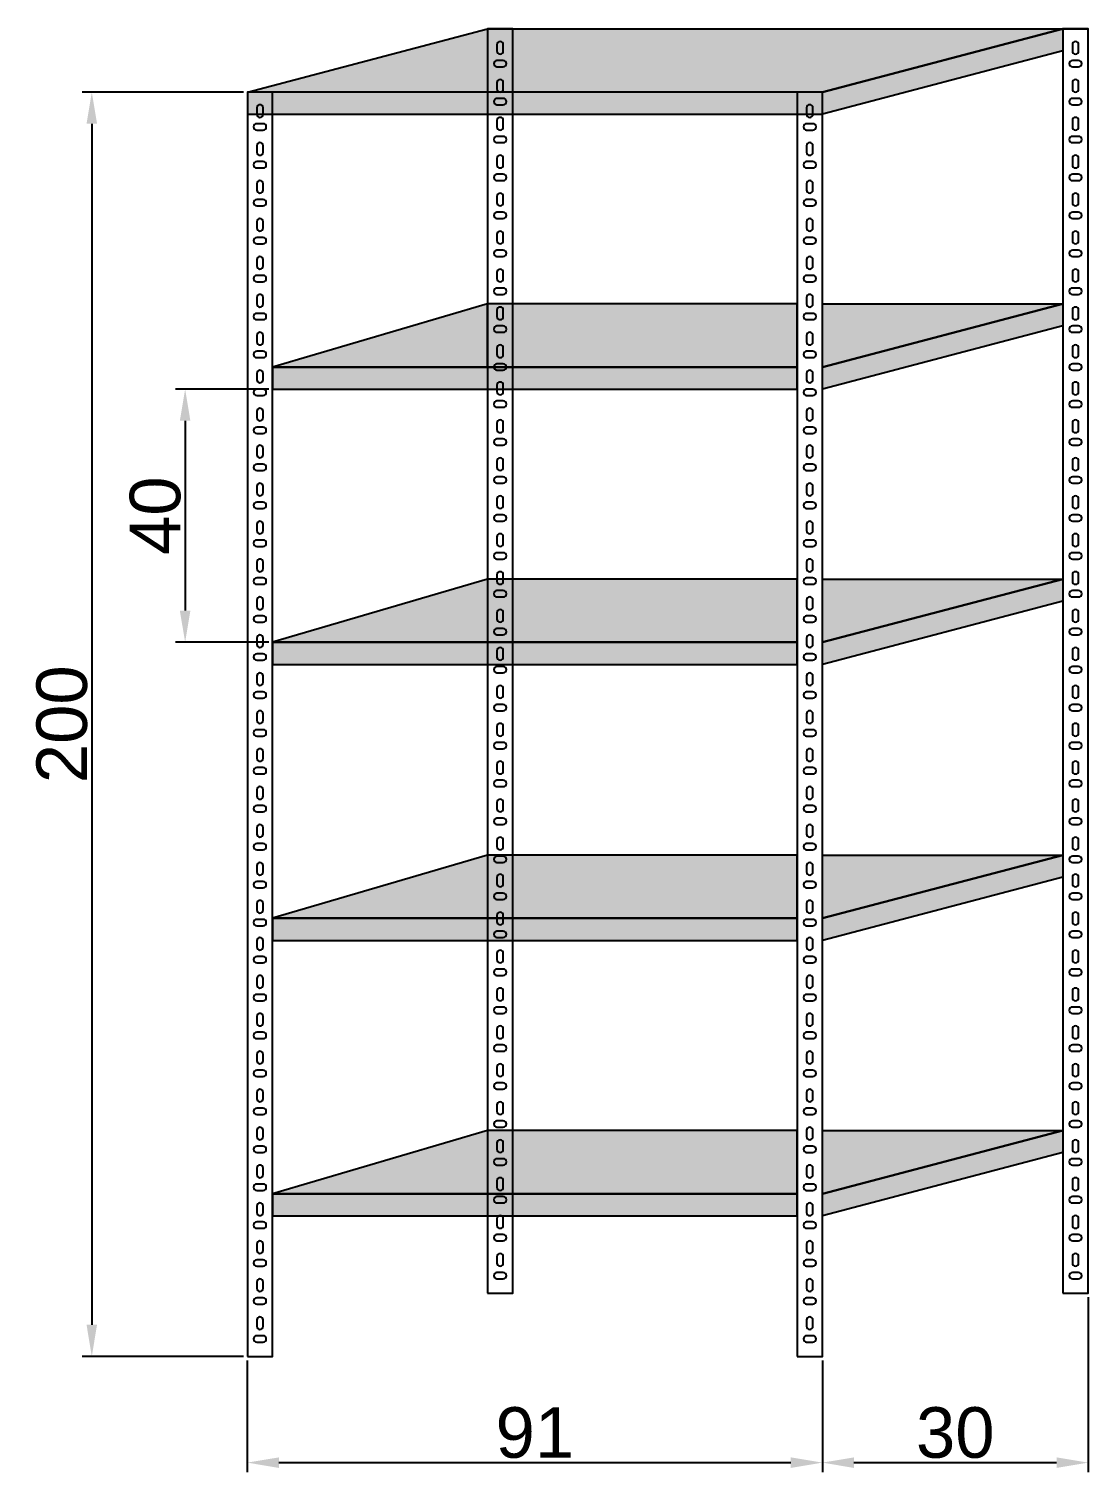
# Model space of a CAD drawing. Header units: millimetres. Extents: x 6614975 to 6624097, y 8742145 to 8746891.
# Drawn here: x 6615247.4 to 6615415.1, y 8745272.8 to 8745501.1 of the extents above; entities that cross this region are included whole.
import ezdxf

# ---------------------------------------------------------------- set-up
doc = ezdxf.new("R2010")
doc.units = ezdxf.units.MM
doc.styles.get("Standard").update_dxf_attribs({"font": 'arial.ttf'})
doc.dimstyles.new('ISO-25', dxfattribs={"dimtxt": 8, "dimasz": 5, "dimexe": 1.5, "dimexo": 0.625, "dimtad": 1, "dimtxsty": 'Standard', "dimcen": 2.5, "dimclrd": 1, "dimclre": 1, "dimclrt": 143, "dimadec": 0, "dimazin": 0, "dimtfac": 1, "dimtmove": 0, "dimatfit": 3, "dimfxl": 1, "dimarcsym": 0})

# ---------------------------------------------------------------- blocks, each defined once
blk = doc.blocks.new('*D94')
at = {"color": 1, "lineweight": -2, "transparency": 16777216}
for p, q in [((6615281.38, 8745491.13), (6615255.89, 8745491.13)), ((6615281.38, 8745291.13), (6615255.89, 8745291.13))]:
    blk.add_line(p, q, dxfattribs=at)
at = {"color": 1, "linetype": 'Continuous', "lineweight": -2, "transparency": 16777216}
blk.add_line((6615257.39, 8745486.13), (6615257.39, 8745296.13), dxfattribs=at)
at = {"color": 1, "transparency": 16777216}
for points in [[(6615256.56, 8745486.13), (6615258.22, 8745486.13), (6615257.39, 8745491.13)], [(6615256.56, 8745296.13), (6615258.22, 8745296.13), (6615257.39, 8745291.13)]]:
    blk.add_solid(points, dxfattribs=at)
at = {"layer": 'Defpoints', "color": 0, "transparency": 16777216}
for p in [(6615282, 8745491.13), (6615257.39, 8745291.13), (6615282, 8745291.13)]:
    blk.add_point(p, dxfattribs=at)
at = {"color": 143, "transparency": 16777216, "insert": (6615252.68, 8745391.13), "char_height": 8, "attachment_point": 5, "rotation": 90}
blk.add_mtext('200', dxfattribs=at)
blk = doc.blocks.new('*D95')
at = {"color": 1, "lineweight": -2, "transparency": 16777216}
for p, q in [((6615285.38, 8745444.13), (6615270.66, 8745444.13)), ((6615285.38, 8745404.11), (6615270.66, 8745404.11))]:
    blk.add_line(p, q, dxfattribs=at)
at = {"color": 1, "linetype": 'Continuous', "lineweight": -2, "transparency": 16777216}
blk.add_line((6615272.16, 8745439.13), (6615272.16, 8745409.11), dxfattribs=at)
at = {"color": 1, "transparency": 16777216}
for points in [[(6615271.32, 8745439.13), (6615272.99, 8745439.13), (6615272.16, 8745444.13)], [(6615271.32, 8745409.11), (6615272.99, 8745409.11), (6615272.16, 8745404.11)]]:
    blk.add_solid(points, dxfattribs=at)
at = {"layer": 'Defpoints', "color": 0, "transparency": 16777216}
for p in [(6615286, 8745444.13), (6615272.16, 8745404.11), (6615286, 8745404.11)]:
    blk.add_point(p, dxfattribs=at)
at = {"color": 143, "transparency": 16777216, "insert": (6615267.45, 8745424.12), "char_height": 8, "attachment_point": 5, "rotation": 90}
blk.add_mtext('40', dxfattribs=at)
blk = doc.blocks.new('*D96')
at = {"color": 1, "lineweight": -2, "transparency": 16777216}
for p, q in [((6615282, 8745290.51), (6615282, 8745272.83)), ((6615373, 8745290.51), (6615373, 8745272.83))]:
    blk.add_line(p, q, dxfattribs=at)
at = {"color": 1, "linetype": 'Continuous', "lineweight": -2, "transparency": 16777216}
blk.add_line((6615287, 8745274.33), (6615368, 8745274.33), dxfattribs=at)
at = {"color": 1, "transparency": 16777216}
for points in [[(6615287, 8745275.16), (6615287, 8745273.49), (6615282, 8745274.33)], [(6615368, 8745275.16), (6615368, 8745273.49), (6615373, 8745274.33)]]:
    blk.add_solid(points, dxfattribs=at)
at = {"layer": 'Defpoints', "color": 0, "transparency": 16777216}
for p in [(6615282, 8745291.13), (6615373, 8745291.13), (6615373, 8745274.33)]:
    blk.add_point(p, dxfattribs=at)
at = {"color": 143, "transparency": 16777216, "insert": (6615327.5, 8745279.04), "char_height": 8, "attachment_point": 5}
blk.add_mtext('91', dxfattribs=at)
blk = doc.blocks.new('*D97')
at = {"color": 1, "lineweight": -2, "transparency": 16777216}
for p, q in [((6615415.05, 8745300.51), (6615415.05, 8745272.83)), ((6615373, 8745290.51), (6615373, 8745272.83))]:
    blk.add_line(p, q, dxfattribs=at)
at = {"color": 1, "linetype": 'Continuous', "lineweight": -2, "transparency": 16777216}
blk.add_line((6615378, 8745274.33), (6615410.05, 8745274.33), dxfattribs=at)
at = {"color": 1, "transparency": 16777216}
for points in [[(6615378, 8745275.16), (6615378, 8745273.49), (6615373, 8745274.33)], [(6615410.05, 8745275.16), (6615410.05, 8745273.49), (6615415.05, 8745274.33)]]:
    blk.add_solid(points, dxfattribs=at)
at = {"layer": 'Defpoints', "color": 0, "transparency": 16777216}
for p in [(6615415.05, 8745301.13), (6615373, 8745291.13), (6615415.05, 8745274.33)]:
    blk.add_point(p, dxfattribs=at)
at = {"color": 143, "transparency": 16777216, "insert": (6615394.03, 8745279.04), "char_height": 8, "attachment_point": 5}
blk.add_mtext('30', dxfattribs=at)

msp = doc.modelspace()

# ---------------------------------------------------------------- hatches: boundary and pattern name
h = msp.add_hatch(color=8)
h.dxf.hatch_style = 1
h.paths.add_polyline_path([(6615373.002, 8745491.132), (6615411.054, 8745501.132), (6615324.002, 8745501.132), (6615320.002, 8745501.132), (6615282.002, 8745491.132)])
h = msp.add_hatch(color=8)
h.dxf.hatch_style = 1
h.paths.add_polyline_path([(6615411.054, 8745497.632), (6615411.054, 8745501.132), (6615373.002, 8745491.132), (6615373.002, 8745487.632)])
h = msp.add_hatch(color=8)
h.dxf.hatch_style = 1
h.paths.add_polyline_path([(6615282.002, 8745491.132), (6615282.002, 8745487.632), (6615373.002, 8745487.632), (6615373.002, 8745491.132)])
h = msp.add_hatch(color=8)
h.dxf.hatch_style = 1
h.paths.add_polyline_path([(6615320.002, 8745457.632), (6615286.002, 8745447.632), (6615369.002, 8745447.632), (6615369.002, 8745457.632)])
h = msp.add_hatch(color=8)
h.dxf.hatch_style = 1
h.paths.add_polyline_path([(6615411.054, 8745454.132), (6615411.054, 8745457.632), (6615373.002, 8745447.632), (6615373.002, 8745444.132)])
h = msp.add_hatch(color=8)
h.dxf.hatch_style = 1
h.paths.add_polyline_path([(6615411.054, 8745457.632), (6615373.002, 8745457.632), (6615373.002, 8745447.632)])
h = msp.add_hatch(color=8)
h.dxf.hatch_style = 1
h.paths.add_polyline_path([(6615369.002, 8745444.132), (6615369.002, 8745447.632), (6615286.002, 8745447.632), (6615286.002, 8745444.132)])
h = msp.add_hatch(color=8)
h.dxf.hatch_style = 1
h.paths.add_polyline_path([(6615320.002, 8745414.105), (6615286.002, 8745404.105), (6615369.002, 8745404.105), (6615369.002, 8745414.105)])
h = msp.add_hatch(color=8)
h.dxf.hatch_style = 1
h.paths.add_polyline_path([(6615411.054, 8745410.605), (6615411.054, 8745414.105), (6615373.002, 8745404.105), (6615373.002, 8745400.605)])
h = msp.add_hatch(color=8)
h.dxf.hatch_style = 1
h.paths.add_polyline_path([(6615411.054, 8745414.105), (6615373.002, 8745414.105), (6615373.002, 8745404.105)])
h = msp.add_hatch(color=8)
h.dxf.hatch_style = 1
h.paths.add_polyline_path([(6615369.002, 8745400.605), (6615369.002, 8745404.105), (6615286.002, 8745404.105), (6615286.002, 8745400.605)])
h = msp.add_hatch(color=8)
h.dxf.hatch_style = 1
h.paths.add_polyline_path([(6615320.002, 8745370.434), (6615286.002, 8745360.434), (6615369.002, 8745360.434), (6615369.002, 8745370.434)])
h = msp.add_hatch(color=8)
h.dxf.hatch_style = 1
h.paths.add_polyline_path([(6615411.054, 8745366.934), (6615411.054, 8745370.434), (6615373.002, 8745360.434), (6615373.002, 8745356.934)])
h = msp.add_hatch(color=8)
h.dxf.hatch_style = 1
h.paths.add_polyline_path([(6615411.054, 8745370.434), (6615373.002, 8745370.434), (6615373.002, 8745360.434)])
h = msp.add_hatch(color=8)
h.dxf.hatch_style = 1
h.paths.add_polyline_path([(6615369.002, 8745356.934), (6615369.002, 8745360.434), (6615286.002, 8745360.434), (6615286.002, 8745356.934)])
h = msp.add_hatch(color=8)
h.dxf.hatch_style = 1
h.paths.add_polyline_path([(6615320.002, 8745326.873), (6615286.002, 8745316.873), (6615369.002, 8745316.873), (6615369.002, 8745326.873)])
h = msp.add_hatch(color=8)
h.dxf.hatch_style = 1
h.paths.add_polyline_path([(6615411.054, 8745323.373), (6615411.054, 8745326.873), (6615373.002, 8745316.873), (6615373.002, 8745313.373)])
h = msp.add_hatch(color=8)
h.dxf.hatch_style = 1
h.paths.add_polyline_path([(6615411.054, 8745326.873), (6615373.002, 8745326.873), (6615373.002, 8745316.873)])
h = msp.add_hatch(color=8)
h.dxf.hatch_style = 1
h.paths.add_polyline_path([(6615369.002, 8745313.373), (6615369.002, 8745316.873), (6615286.002, 8745316.873), (6615286.002, 8745313.373)])

# ---------------------------------------------------------------- linework, layer by layer
for p, q in [((6615320.002, 8745501.132), (6615324.002, 8745501.132)), ((6615320.002, 8745447.632), (6615320.002, 8745457.632))]:
    msp.add_line(p, q)
for points in [[(6615411.054, 8745501.132), (6615373.002, 8745491.132), (6615282.002, 8745491.132), (6615320.002, 8745501.132), (6615324.002, 8745501.132), (6615415.054, 8745501.132)], [(6615320.002, 8745457.632), (6615286.002, 8745447.632), (6615369.002, 8745447.632), (6615369.002, 8745457.632), (6615320.002, 8745457.632)], [(6615320.002, 8745414.105), (6615286.002, 8745404.105), (6615369.002, 8745404.105), (6615369.002, 8745414.105), (6615320.002, 8745414.105)], [(6615320.002, 8745370.434), (6615286.002, 8745360.434), (6615369.002, 8745360.434), (6615369.002, 8745370.434), (6615320.002, 8745370.434)], [(6615320.002, 8745326.873), (6615286.002, 8745316.873), (6615369.002, 8745316.873), (6615369.002, 8745326.873), (6615320.002, 8745326.873)]]:
    msp.add_lwpolyline(points)
for points in [[(6615320.002, 8745301.132), (6615324.002, 8745301.132), (6615324.002, 8745501.132), (6615320.002, 8745501.132)], [(6615373.002, 8745491.132), (6615411.054, 8745501.132), (6615411.054, 8745497.632), (6615373.002, 8745487.632)], [(6615411.054, 8745301.132), (6615415.054, 8745301.132), (6615415.054, 8745501.132), (6615411.054, 8745501.132)], [(6615282.002, 8745291.132), (6615286.002, 8745291.132), (6615286.002, 8745491.132), (6615282.002, 8745491.132)], [(6615282.002, 8745487.632), (6615373.002, 8745487.632), (6615373.002, 8745491.132), (6615282.002, 8745491.132)], [(6615369.002, 8745291.132), (6615373.002, 8745291.132), (6615373.002, 8745491.132), (6615369.002, 8745491.132)], [(6615373.002, 8745447.632), (6615411.054, 8745457.632), (6615411.054, 8745454.132), (6615373.002, 8745444.132)], [(6615373.002, 8745457.632), (6615411.054, 8745457.632), (6615373.002, 8745447.632)], [(6615286.002, 8745444.132), (6615369.002, 8745444.132), (6615369.002, 8745447.632), (6615286.002, 8745447.632)], [(6615373.002, 8745404.105), (6615411.054, 8745414.105), (6615411.054, 8745410.605), (6615373.002, 8745400.605)], [(6615373.002, 8745414.105), (6615411.054, 8745414.105), (6615373.002, 8745404.105)], [(6615286.002, 8745400.605), (6615369.002, 8745400.605), (6615369.002, 8745404.105), (6615286.002, 8745404.105)], [(6615373.002, 8745360.434), (6615411.054, 8745370.434), (6615411.054, 8745366.934), (6615373.002, 8745356.934)], [(6615373.002, 8745370.434), (6615411.054, 8745370.434), (6615373.002, 8745360.434)], [(6615286.002, 8745356.934), (6615369.002, 8745356.934), (6615369.002, 8745360.434), (6615286.002, 8745360.434)], [(6615373.002, 8745316.873), (6615411.054, 8745326.873), (6615411.054, 8745323.373), (6615373.002, 8745313.373)], [(6615373.002, 8745326.873), (6615411.054, 8745326.873), (6615373.002, 8745316.873)], [(6615286.002, 8745313.373), (6615369.002, 8745313.373), (6615369.002, 8745316.873), (6615286.002, 8745316.873)]]:
    msp.add_lwpolyline(points, close=True)
for points in [[(6615321.502, 8745497.632, 1), (6615322.502, 8745497.632), (6615322.502, 8745498.632, 1), (6615321.502, 8745498.632)], [(6615412.554, 8745497.632, 1), (6615413.554, 8745497.632), (6615413.554, 8745498.632, 1), (6615412.554, 8745498.632)], [(6615321.502, 8745496.132, 1), (6615321.502, 8745495.132), (6615322.502, 8745495.132, 1), (6615322.502, 8745496.132)], [(6615412.554, 8745496.132, 1), (6615412.554, 8745495.132), (6615413.554, 8745495.132, 1), (6615413.554, 8745496.132)], [(6615321.502, 8745491.632, 1), (6615322.502, 8745491.632), (6615322.502, 8745492.632, 1), (6615321.502, 8745492.632)], [(6615412.554, 8745491.632, 1), (6615413.554, 8745491.632), (6615413.554, 8745492.632, 1), (6615412.554, 8745492.632)], [(6615321.502, 8745490.132, 1), (6615321.502, 8745489.132), (6615322.502, 8745489.132, 1), (6615322.502, 8745490.132)], [(6615412.554, 8745490.132, 1), (6615412.554, 8745489.132), (6615413.554, 8745489.132, 1), (6615413.554, 8745490.132)], [(6615283.502, 8745487.632, 1), (6615284.502, 8745487.632), (6615284.502, 8745488.632, 1), (6615283.502, 8745488.632)], [(6615370.502, 8745487.632, 1), (6615371.502, 8745487.632), (6615371.502, 8745488.632, 1), (6615370.502, 8745488.632)], [(6615283.502, 8745486.132, 1), (6615283.502, 8745485.132), (6615284.502, 8745485.132, 1), (6615284.502, 8745486.132)], [(6615321.502, 8745485.632, 1), (6615322.502, 8745485.632), (6615322.502, 8745486.632, 1), (6615321.502, 8745486.632)], [(6615370.502, 8745486.132, 1), (6615370.502, 8745485.132), (6615371.502, 8745485.132, 1), (6615371.502, 8745486.132)], [(6615412.554, 8745485.632, 1), (6615413.554, 8745485.632), (6615413.554, 8745486.632, 1), (6615412.554, 8745486.632)], [(6615283.502, 8745481.632, 1), (6615284.502, 8745481.632), (6615284.502, 8745482.632, 1), (6615283.502, 8745482.632)], [(6615321.502, 8745484.132, 1), (6615321.502, 8745483.132), (6615322.502, 8745483.132, 1), (6615322.502, 8745484.132)], [(6615370.502, 8745481.632, 1), (6615371.502, 8745481.632), (6615371.502, 8745482.632, 1), (6615370.502, 8745482.632)], [(6615412.554, 8745484.132, 1), (6615412.554, 8745483.132), (6615413.554, 8745483.132, 1), (6615413.554, 8745484.132)], [(6615321.502, 8745479.632, 1), (6615322.502, 8745479.632), (6615322.502, 8745480.632, 1), (6615321.502, 8745480.632)], [(6615412.554, 8745479.632, 1), (6615413.554, 8745479.632), (6615413.554, 8745480.632, 1), (6615412.554, 8745480.632)], [(6615283.502, 8745480.132, 1), (6615283.502, 8745479.132), (6615284.502, 8745479.132, 1), (6615284.502, 8745480.132)], [(6615370.502, 8745480.132, 1), (6615370.502, 8745479.132), (6615371.502, 8745479.132, 1), (6615371.502, 8745480.132)], [(6615283.502, 8745475.632, 1), (6615284.502, 8745475.632), (6615284.502, 8745476.632, 1), (6615283.502, 8745476.632)], [(6615321.502, 8745478.132, 1), (6615321.502, 8745477.132), (6615322.502, 8745477.132, 1), (6615322.502, 8745478.132)], [(6615370.502, 8745475.632, 1), (6615371.502, 8745475.632), (6615371.502, 8745476.632, 1), (6615370.502, 8745476.632)], [(6615412.554, 8745478.132, 1), (6615412.554, 8745477.132), (6615413.554, 8745477.132, 1), (6615413.554, 8745478.132)], [(6615283.502, 8745474.132, 1), (6615283.502, 8745473.132), (6615284.502, 8745473.132, 1), (6615284.502, 8745474.132)], [(6615321.502, 8745473.632, 1), (6615322.502, 8745473.632), (6615322.502, 8745474.632, 1), (6615321.502, 8745474.632)], [(6615370.502, 8745474.132, 1), (6615370.502, 8745473.132), (6615371.502, 8745473.132, 1), (6615371.502, 8745474.132)], [(6615412.554, 8745473.632, 1), (6615413.554, 8745473.632), (6615413.554, 8745474.632, 1), (6615412.554, 8745474.632)], [(6615321.502, 8745472.132, 1), (6615321.502, 8745471.132), (6615322.502, 8745471.132, 1), (6615322.502, 8745472.132)], [(6615412.554, 8745472.132, 1), (6615412.554, 8745471.132), (6615413.554, 8745471.132, 1), (6615413.554, 8745472.132)], [(6615283.502, 8745469.632, 1), (6615284.502, 8745469.632), (6615284.502, 8745470.632, 1), (6615283.502, 8745470.632)], [(6615370.502, 8745469.632, 1), (6615371.502, 8745469.632), (6615371.502, 8745470.632, 1), (6615370.502, 8745470.632)], [(6615283.502, 8745468.132, 1), (6615283.502, 8745467.132), (6615284.502, 8745467.132, 1), (6615284.502, 8745468.132)], [(6615321.502, 8745467.632, 1), (6615322.502, 8745467.632), (6615322.502, 8745468.632, 1), (6615321.502, 8745468.632)], [(6615370.502, 8745468.132, 1), (6615370.502, 8745467.132), (6615371.502, 8745467.132, 1), (6615371.502, 8745468.132)], [(6615412.554, 8745467.632, 1), (6615413.554, 8745467.632), (6615413.554, 8745468.632, 1), (6615412.554, 8745468.632)], [(6615283.502, 8745463.632, 1), (6615284.502, 8745463.632), (6615284.502, 8745464.632, 1), (6615283.502, 8745464.632)], [(6615321.502, 8745466.132, 1), (6615321.502, 8745465.132), (6615322.502, 8745465.132, 1), (6615322.502, 8745466.132)], [(6615370.502, 8745463.632, 1), (6615371.502, 8745463.632), (6615371.502, 8745464.632, 1), (6615370.502, 8745464.632)], [(6615412.554, 8745466.132, 1), (6615412.554, 8745465.132), (6615413.554, 8745465.132, 1), (6615413.554, 8745466.132)], [(6615321.502, 8745461.632, 1), (6615322.502, 8745461.632), (6615322.502, 8745462.632, 1), (6615321.502, 8745462.632)], [(6615412.554, 8745461.632, 1), (6615413.554, 8745461.632), (6615413.554, 8745462.632, 1), (6615412.554, 8745462.632)], [(6615283.502, 8745462.132, 1), (6615283.502, 8745461.132), (6615284.502, 8745461.132, 1), (6615284.502, 8745462.132)], [(6615370.502, 8745462.132, 1), (6615370.502, 8745461.132), (6615371.502, 8745461.132, 1), (6615371.502, 8745462.132)], [(6615283.502, 8745457.632, 1), (6615284.502, 8745457.632), (6615284.502, 8745458.632, 1), (6615283.502, 8745458.632)], [(6615321.502, 8745460.132, 1), (6615321.502, 8745459.132), (6615322.502, 8745459.132, 1), (6615322.502, 8745460.132)], [(6615370.502, 8745457.632, 1), (6615371.502, 8745457.632), (6615371.502, 8745458.632, 1), (6615370.502, 8745458.632)], [(6615412.554, 8745460.132, 1), (6615412.554, 8745459.132), (6615413.554, 8745459.132, 1), (6615413.554, 8745460.132)], [(6615283.502, 8745456.132, 1), (6615283.502, 8745455.132), (6615284.502, 8745455.132, 1), (6615284.502, 8745456.132)], [(6615321.502, 8745455.632, 1), (6615322.502, 8745455.632), (6615322.502, 8745456.632, 1), (6615321.502, 8745456.632)], [(6615370.502, 8745456.132, 1), (6615370.502, 8745455.132), (6615371.502, 8745455.132, 1), (6615371.502, 8745456.132)], [(6615412.554, 8745455.632, 1), (6615413.554, 8745455.632), (6615413.554, 8745456.632, 1), (6615412.554, 8745456.632)], [(6615321.502, 8745454.132, 1), (6615321.502, 8745453.132), (6615322.502, 8745453.132, 1), (6615322.502, 8745454.132)], [(6615412.554, 8745454.132, 1), (6615412.554, 8745453.132), (6615413.554, 8745453.132, 1), (6615413.554, 8745454.132)], [(6615283.502, 8745451.632, 1), (6615284.502, 8745451.632), (6615284.502, 8745452.632, 1), (6615283.502, 8745452.632)], [(6615321.502, 8745449.632, 1), (6615322.502, 8745449.632), (6615322.502, 8745450.632, 1), (6615321.502, 8745450.632)], [(6615370.502, 8745451.632, 1), (6615371.502, 8745451.632), (6615371.502, 8745452.632, 1), (6615370.502, 8745452.632)], [(6615412.554, 8745449.632, 1), (6615413.554, 8745449.632), (6615413.554, 8745450.632, 1), (6615412.554, 8745450.632)], [(6615283.502, 8745450.132, 1), (6615283.502, 8745449.132), (6615284.502, 8745449.132, 1), (6615284.502, 8745450.132)], [(6615370.502, 8745450.132, 1), (6615370.502, 8745449.132), (6615371.502, 8745449.132, 1), (6615371.502, 8745450.132)], [(6615283.502, 8745445.632, 1), (6615284.502, 8745445.632), (6615284.502, 8745446.632, 1), (6615283.502, 8745446.632)], [(6615321.502, 8745448.132, 1), (6615321.502, 8745447.132), (6615322.502, 8745447.132, 1), (6615322.502, 8745448.132)], [(6615370.502, 8745445.632, 1), (6615371.502, 8745445.632), (6615371.502, 8745446.632, 1), (6615370.502, 8745446.632)], [(6615412.554, 8745448.132, 1), (6615412.554, 8745447.132), (6615413.554, 8745447.132, 1), (6615413.554, 8745448.132)], [(6615321.502, 8745443.767, 1), (6615322.502, 8745443.767), (6615322.502, 8745444.767, 1), (6615321.502, 8745444.767)], [(6615412.554, 8745443.767, 1), (6615413.554, 8745443.767), (6615413.554, 8745444.767, 1), (6615412.554, 8745444.767)], [(6615283.502, 8745444.132, 1), (6615283.502, 8745443.132), (6615284.502, 8745443.132, 1), (6615284.502, 8745444.132)], [(6615321.502, 8745442.267, 1), (6615321.502, 8745441.267), (6615322.502, 8745441.267, 1), (6615322.502, 8745442.267)], [(6615370.502, 8745444.132, 1), (6615370.502, 8745443.132), (6615371.502, 8745443.132, 1), (6615371.502, 8745444.132)], [(6615412.554, 8745442.267, 1), (6615412.554, 8745441.267), (6615413.554, 8745441.267, 1), (6615413.554, 8745442.267)], [(6615283.502, 8745439.632, 1), (6615284.502, 8745439.632), (6615284.502, 8745440.632, 1), (6615283.502, 8745440.632)], [(6615370.502, 8745439.632, 1), (6615371.502, 8745439.632), (6615371.502, 8745440.632, 1), (6615370.502, 8745440.632)], [(6615283.502, 8745438.132, 1), (6615283.502, 8745437.132), (6615284.502, 8745437.132, 1), (6615284.502, 8745438.132)], [(6615321.502, 8745437.767, 1), (6615322.502, 8745437.767), (6615322.502, 8745438.767, 1), (6615321.502, 8745438.767)], [(6615370.502, 8745438.132, 1), (6615370.502, 8745437.132), (6615371.502, 8745437.132, 1), (6615371.502, 8745438.132)], [(6615412.554, 8745437.767, 1), (6615413.554, 8745437.767), (6615413.554, 8745438.767, 1), (6615412.554, 8745438.767)], [(6615283.502, 8745433.767, 1), (6615284.502, 8745433.767), (6615284.502, 8745434.767, 1), (6615283.502, 8745434.767)], [(6615321.502, 8745436.267, 1), (6615321.502, 8745435.267), (6615322.502, 8745435.267, 1), (6615322.502, 8745436.267)], [(6615370.502, 8745433.767, 1), (6615371.502, 8745433.767), (6615371.502, 8745434.767, 1), (6615370.502, 8745434.767)], [(6615412.554, 8745436.267, 1), (6615412.554, 8745435.267), (6615413.554, 8745435.267, 1), (6615413.554, 8745436.267)], [(6615321.502, 8745431.767, 1), (6615322.502, 8745431.767), (6615322.502, 8745432.767, 1), (6615321.502, 8745432.767)], [(6615412.554, 8745431.767, 1), (6615413.554, 8745431.767), (6615413.554, 8745432.767, 1), (6615412.554, 8745432.767)], [(6615283.502, 8745432.267, 1), (6615283.502, 8745431.267), (6615284.502, 8745431.267, 1), (6615284.502, 8745432.267)], [(6615370.502, 8745432.267, 1), (6615370.502, 8745431.267), (6615371.502, 8745431.267, 1), (6615371.502, 8745432.267)], [(6615283.502, 8745427.767, 1), (6615284.502, 8745427.767), (6615284.502, 8745428.767, 1), (6615283.502, 8745428.767)], [(6615321.502, 8745430.267, 1), (6615321.502, 8745429.267), (6615322.502, 8745429.267, 1), (6615322.502, 8745430.267)], [(6615370.502, 8745427.767, 1), (6615371.502, 8745427.767), (6615371.502, 8745428.767, 1), (6615370.502, 8745428.767)], [(6615412.554, 8745430.267, 1), (6615412.554, 8745429.267), (6615413.554, 8745429.267, 1), (6615413.554, 8745430.267)], [(6615283.502, 8745426.267, 1), (6615283.502, 8745425.267), (6615284.502, 8745425.267, 1), (6615284.502, 8745426.267)], [(6615321.502, 8745425.767, 1), (6615322.502, 8745425.767), (6615322.502, 8745426.767, 1), (6615321.502, 8745426.767)], [(6615370.502, 8745426.267, 1), (6615370.502, 8745425.267), (6615371.502, 8745425.267, 1), (6615371.502, 8745426.267)], [(6615412.554, 8745425.767, 1), (6615413.554, 8745425.767), (6615413.554, 8745426.767, 1), (6615412.554, 8745426.767)], [(6615321.502, 8745424.267, 1), (6615321.502, 8745423.267), (6615322.502, 8745423.267, 1), (6615322.502, 8745424.267)], [(6615412.554, 8745424.267, 1), (6615412.554, 8745423.267), (6615413.554, 8745423.267, 1), (6615413.554, 8745424.267)], [(6615283.502, 8745421.767, 1), (6615284.502, 8745421.767), (6615284.502, 8745422.767, 1), (6615283.502, 8745422.767)], [(6615370.502, 8745421.767, 1), (6615371.502, 8745421.767), (6615371.502, 8745422.767, 1), (6615370.502, 8745422.767)], [(6615283.502, 8745420.267, 1), (6615283.502, 8745419.267), (6615284.502, 8745419.267, 1), (6615284.502, 8745420.267)], [(6615321.502, 8745419.767, 1), (6615322.502, 8745419.767), (6615322.502, 8745420.767, 1), (6615321.502, 8745420.767)], [(6615370.502, 8745420.267, 1), (6615370.502, 8745419.267), (6615371.502, 8745419.267, 1), (6615371.502, 8745420.267)], [(6615412.554, 8745419.767, 1), (6615413.554, 8745419.767), (6615413.554, 8745420.767, 1), (6615412.554, 8745420.767)], [(6615283.502, 8745415.767, 1), (6615284.502, 8745415.767), (6615284.502, 8745416.767, 1), (6615283.502, 8745416.767)], [(6615321.502, 8745418.267, 1), (6615321.502, 8745417.267), (6615322.502, 8745417.267, 1), (6615322.502, 8745418.267)], [(6615370.502, 8745415.767, 1), (6615371.502, 8745415.767), (6615371.502, 8745416.767, 1), (6615370.502, 8745416.767)], [(6615412.554, 8745418.267, 1), (6615412.554, 8745417.267), (6615413.554, 8745417.267, 1), (6615413.554, 8745418.267)], [(6615321.502, 8745413.767, 1), (6615322.502, 8745413.767), (6615322.502, 8745414.767, 1), (6615321.502, 8745414.767)], [(6615412.554, 8745413.767, 1), (6615413.554, 8745413.767), (6615413.554, 8745414.767, 1), (6615412.554, 8745414.767)], [(6615283.502, 8745414.267, 1), (6615283.502, 8745413.267), (6615284.502, 8745413.267, 1), (6615284.502, 8745414.267)], [(6615370.502, 8745414.267, 1), (6615370.502, 8745413.267), (6615371.502, 8745413.267, 1), (6615371.502, 8745414.267)], [(6615283.502, 8745409.767, 1), (6615284.502, 8745409.767), (6615284.502, 8745410.767, 1), (6615283.502, 8745410.767)], [(6615321.502, 8745412.267, 1), (6615321.502, 8745411.267), (6615322.502, 8745411.267, 1), (6615322.502, 8745412.267)], [(6615370.502, 8745409.767, 1), (6615371.502, 8745409.767), (6615371.502, 8745410.767, 1), (6615370.502, 8745410.767)], [(6615412.554, 8745412.267, 1), (6615412.554, 8745411.267), (6615413.554, 8745411.267, 1), (6615413.554, 8745412.267)], [(6615283.502, 8745408.267, 1), (6615283.502, 8745407.267), (6615284.502, 8745407.267, 1), (6615284.502, 8745408.267)], [(6615321.502, 8745407.767, 1), (6615322.502, 8745407.767), (6615322.502, 8745408.767, 1), (6615321.502, 8745408.767)], [(6615370.502, 8745408.267, 1), (6615370.502, 8745407.267), (6615371.502, 8745407.267, 1), (6615371.502, 8745408.267)], [(6615412.554, 8745407.767, 1), (6615413.554, 8745407.767), (6615413.554, 8745408.767, 1), (6615412.554, 8745408.767)], [(6615321.502, 8745406.267, 1), (6615321.502, 8745405.267), (6615322.502, 8745405.267, 1), (6615322.502, 8745406.267)], [(6615412.554, 8745406.267, 1), (6615412.554, 8745405.267), (6615413.554, 8745405.267, 1), (6615413.554, 8745406.267)], [(6615283.502, 8745403.767, 1), (6615284.502, 8745403.767), (6615284.502, 8745404.767, 1), (6615283.502, 8745404.767)], [(6615321.502, 8745401.767, 1), (6615322.502, 8745401.767), (6615322.502, 8745402.767, 1), (6615321.502, 8745402.767)], [(6615370.502, 8745403.767, 1), (6615371.502, 8745403.767), (6615371.502, 8745404.767, 1), (6615370.502, 8745404.767)], [(6615412.554, 8745401.767, 1), (6615413.554, 8745401.767), (6615413.554, 8745402.767, 1), (6615412.554, 8745402.767)], [(6615283.502, 8745402.267, 1), (6615283.502, 8745401.267), (6615284.502, 8745401.267, 1), (6615284.502, 8745402.267)], [(6615370.502, 8745402.267, 1), (6615370.502, 8745401.267), (6615371.502, 8745401.267, 1), (6615371.502, 8745402.267)], [(6615283.502, 8745397.767, 1), (6615284.502, 8745397.767), (6615284.502, 8745398.767, 1), (6615283.502, 8745398.767)], [(6615321.502, 8745400.267, 1), (6615321.502, 8745399.267), (6615322.502, 8745399.267, 1), (6615322.502, 8745400.267)], [(6615370.502, 8745397.767, 1), (6615371.502, 8745397.767), (6615371.502, 8745398.767, 1), (6615370.502, 8745398.767)], [(6615412.554, 8745400.267, 1), (6615412.554, 8745399.267), (6615413.554, 8745399.267, 1), (6615413.554, 8745400.267)], [(6615321.502, 8745395.767, 1), (6615322.502, 8745395.767), (6615322.502, 8745396.767, 1), (6615321.502, 8745396.767)], [(6615412.554, 8745395.767, 1), (6615413.554, 8745395.767), (6615413.554, 8745396.767, 1), (6615412.554, 8745396.767)], [(6615283.502, 8745396.267, 1), (6615283.502, 8745395.267), (6615284.502, 8745395.267, 1), (6615284.502, 8745396.267)], [(6615321.502, 8745394.267, 1), (6615321.502, 8745393.267), (6615322.502, 8745393.267, 1), (6615322.502, 8745394.267)], [(6615370.502, 8745396.267, 1), (6615370.502, 8745395.267), (6615371.502, 8745395.267, 1), (6615371.502, 8745396.267)], [(6615412.554, 8745394.267, 1), (6615412.554, 8745393.267), (6615413.554, 8745393.267, 1), (6615413.554, 8745394.267)], [(6615283.502, 8745391.767, 1), (6615284.502, 8745391.767), (6615284.502, 8745392.767, 1), (6615283.502, 8745392.767)], [(6615370.502, 8745391.767, 1), (6615371.502, 8745391.767), (6615371.502, 8745392.767, 1), (6615370.502, 8745392.767)], [(6615283.502, 8745390.267, 1), (6615283.502, 8745389.267), (6615284.502, 8745389.267, 1), (6615284.502, 8745390.267)], [(6615321.502, 8745389.767, 1), (6615322.502, 8745389.767), (6615322.502, 8745390.767, 1), (6615321.502, 8745390.767)], [(6615370.502, 8745390.267, 1), (6615370.502, 8745389.267), (6615371.502, 8745389.267, 1), (6615371.502, 8745390.267)], [(6615412.554, 8745389.767, 1), (6615413.554, 8745389.767), (6615413.554, 8745390.767, 1), (6615412.554, 8745390.767)], [(6615283.502, 8745385.767, 1), (6615284.502, 8745385.767), (6615284.502, 8745386.767, 1), (6615283.502, 8745386.767)], [(6615321.502, 8745388.267, 1), (6615321.502, 8745387.267), (6615322.502, 8745387.267, 1), (6615322.502, 8745388.267)], [(6615370.502, 8745385.767, 1), (6615371.502, 8745385.767), (6615371.502, 8745386.767, 1), (6615370.502, 8745386.767)], [(6615412.554, 8745388.267, 1), (6615412.554, 8745387.267), (6615413.554, 8745387.267, 1), (6615413.554, 8745388.267)], [(6615321.502, 8745383.767, 1), (6615322.502, 8745383.767), (6615322.502, 8745384.767, 1), (6615321.502, 8745384.767)], [(6615412.554, 8745383.767, 1), (6615413.554, 8745383.767), (6615413.554, 8745384.767, 1), (6615412.554, 8745384.767)], [(6615283.502, 8745384.267, 1), (6615283.502, 8745383.267), (6615284.502, 8745383.267, 1), (6615284.502, 8745384.267)], [(6615370.502, 8745384.267, 1), (6615370.502, 8745383.267), (6615371.502, 8745383.267, 1), (6615371.502, 8745384.267)], [(6615283.502, 8745379.767, 1), (6615284.502, 8745379.767), (6615284.502, 8745380.767, 1), (6615283.502, 8745380.767)], [(6615321.502, 8745382.267, 1), (6615321.502, 8745381.267), (6615322.502, 8745381.267, 1), (6615322.502, 8745382.267)], [(6615370.502, 8745379.767, 1), (6615371.502, 8745379.767), (6615371.502, 8745380.767, 1), (6615370.502, 8745380.767)], [(6615412.554, 8745382.267, 1), (6615412.554, 8745381.267), (6615413.554, 8745381.267, 1), (6615413.554, 8745382.267)], [(6615283.502, 8745378.267, 1), (6615283.502, 8745377.267), (6615284.502, 8745377.267, 1), (6615284.502, 8745378.267)], [(6615321.502, 8745377.767, 1), (6615322.502, 8745377.767), (6615322.502, 8745378.767, 1), (6615321.502, 8745378.767)], [(6615370.502, 8745378.267, 1), (6615370.502, 8745377.267), (6615371.502, 8745377.267, 1), (6615371.502, 8745378.267)], [(6615412.554, 8745377.767, 1), (6615413.554, 8745377.767), (6615413.554, 8745378.767, 1), (6615412.554, 8745378.767)], [(6615321.502, 8745376.267, 1), (6615321.502, 8745375.267), (6615322.502, 8745375.267, 1), (6615322.502, 8745376.267)], [(6615412.554, 8745376.267, 1), (6615412.554, 8745375.267), (6615413.554, 8745375.267, 1), (6615413.554, 8745376.267)], [(6615283.502, 8745373.767, 1), (6615284.502, 8745373.767), (6615284.502, 8745374.767, 1), (6615283.502, 8745374.767)], [(6615370.502, 8745373.767, 1), (6615371.502, 8745373.767), (6615371.502, 8745374.767, 1), (6615370.502, 8745374.767)], [(6615283.502, 8745372.267, 1), (6615283.502, 8745371.267), (6615284.502, 8745371.267, 1), (6615284.502, 8745372.267)], [(6615321.502, 8745371.767, 1), (6615322.502, 8745371.767), (6615322.502, 8745372.767, 1), (6615321.502, 8745372.767)], [(6615370.502, 8745372.267, 1), (6615370.502, 8745371.267), (6615371.502, 8745371.267, 1), (6615371.502, 8745372.267)], [(6615412.554, 8745371.767, 1), (6615413.554, 8745371.767), (6615413.554, 8745372.767, 1), (6615412.554, 8745372.767)], [(6615283.502, 8745367.767, 1), (6615284.502, 8745367.767), (6615284.502, 8745368.767, 1), (6615283.502, 8745368.767)], [(6615321.502, 8745370.267, 1), (6615321.502, 8745369.267), (6615322.502, 8745369.267, 1), (6615322.502, 8745370.267)], [(6615370.502, 8745367.767, 1), (6615371.502, 8745367.767), (6615371.502, 8745368.767, 1), (6615370.502, 8745368.767)], [(6615412.554, 8745370.267, 1), (6615412.554, 8745369.267), (6615413.554, 8745369.267, 1), (6615413.554, 8745370.267)], [(6615321.502, 8745365.902, 1), (6615322.502, 8745365.902), (6615322.502, 8745366.902, 1), (6615321.502, 8745366.902)], [(6615412.554, 8745365.902, 1), (6615413.554, 8745365.902), (6615413.554, 8745366.902, 1), (6615412.554, 8745366.902)], [(6615283.502, 8745366.267, 1), (6615283.502, 8745365.267), (6615284.502, 8745365.267, 1), (6615284.502, 8745366.267)], [(6615321.502, 8745364.402, 1), (6615321.502, 8745363.402), (6615322.502, 8745363.402, 1), (6615322.502, 8745364.402)], [(6615370.502, 8745366.267, 1), (6615370.502, 8745365.267), (6615371.502, 8745365.267, 1), (6615371.502, 8745366.267)], [(6615412.554, 8745364.402, 1), (6615412.554, 8745363.402), (6615413.554, 8745363.402, 1), (6615413.554, 8745364.402)], [(6615283.502, 8745361.767, 1), (6615284.502, 8745361.767), (6615284.502, 8745362.767, 1), (6615283.502, 8745362.767)], [(6615370.502, 8745361.767, 1), (6615371.502, 8745361.767), (6615371.502, 8745362.767, 1), (6615370.502, 8745362.767)], [(6615283.502, 8745360.267, 1), (6615283.502, 8745359.267), (6615284.502, 8745359.267, 1), (6615284.502, 8745360.267)], [(6615321.502, 8745359.902, 1), (6615322.502, 8745359.902), (6615322.502, 8745360.902, 1), (6615321.502, 8745360.902)], [(6615370.502, 8745360.267, 1), (6615370.502, 8745359.267), (6615371.502, 8745359.267, 1), (6615371.502, 8745360.267)], [(6615412.554, 8745359.902, 1), (6615413.554, 8745359.902), (6615413.554, 8745360.902, 1), (6615412.554, 8745360.902)], [(6615321.502, 8745358.402, 1), (6615321.502, 8745357.402), (6615322.502, 8745357.402, 1), (6615322.502, 8745358.402)], [(6615412.554, 8745358.402, 1), (6615412.554, 8745357.402), (6615413.554, 8745357.402, 1), (6615413.554, 8745358.402)], [(6615283.502, 8745355.902, 1), (6615284.502, 8745355.902), (6615284.502, 8745356.902, 1), (6615283.502, 8745356.902)], [(6615321.502, 8745353.902, 1), (6615322.502, 8745353.902), (6615322.502, 8745354.902, 1), (6615321.502, 8745354.902)], [(6615370.502, 8745355.902, 1), (6615371.502, 8745355.902), (6615371.502, 8745356.902, 1), (6615370.502, 8745356.902)], [(6615412.554, 8745353.902, 1), (6615413.554, 8745353.902), (6615413.554, 8745354.902, 1), (6615412.554, 8745354.902)], [(6615283.502, 8745354.402, 1), (6615283.502, 8745353.402), (6615284.502, 8745353.402, 1), (6615284.502, 8745354.402)], [(6615370.502, 8745354.402, 1), (6615370.502, 8745353.402), (6615371.502, 8745353.402, 1), (6615371.502, 8745354.402)], [(6615283.502, 8745349.902, 1), (6615284.502, 8745349.902), (6615284.502, 8745350.902, 1), (6615283.502, 8745350.902)], [(6615321.502, 8745352.402, 1), (6615321.502, 8745351.402), (6615322.502, 8745351.402, 1), (6615322.502, 8745352.402)], [(6615370.502, 8745349.902, 1), (6615371.502, 8745349.902), (6615371.502, 8745350.902, 1), (6615370.502, 8745350.902)], [(6615412.554, 8745352.402, 1), (6615412.554, 8745351.402), (6615413.554, 8745351.402, 1), (6615413.554, 8745352.402)], [(6615283.502, 8745348.402, 1), (6615283.502, 8745347.402), (6615284.502, 8745347.402, 1), (6615284.502, 8745348.402)], [(6615321.502, 8745347.902, 1), (6615322.502, 8745347.902), (6615322.502, 8745348.902, 1), (6615321.502, 8745348.902)], [(6615370.502, 8745348.402, 1), (6615370.502, 8745347.402), (6615371.502, 8745347.402, 1), (6615371.502, 8745348.402)], [(6615412.554, 8745347.902, 1), (6615413.554, 8745347.902), (6615413.554, 8745348.902, 1), (6615412.554, 8745348.902)], [(6615321.502, 8745346.402, 1), (6615321.502, 8745345.402), (6615322.502, 8745345.402, 1), (6615322.502, 8745346.402)], [(6615412.554, 8745346.402, 1), (6615412.554, 8745345.402), (6615413.554, 8745345.402, 1), (6615413.554, 8745346.402)], [(6615283.502, 8745343.902, 1), (6615284.502, 8745343.902), (6615284.502, 8745344.902, 1), (6615283.502, 8745344.902)], [(6615370.502, 8745343.902, 1), (6615371.502, 8745343.902), (6615371.502, 8745344.902, 1), (6615370.502, 8745344.902)], [(6615283.502, 8745342.402, 1), (6615283.502, 8745341.402), (6615284.502, 8745341.402, 1), (6615284.502, 8745342.402)], [(6615321.502, 8745341.902, 1), (6615322.502, 8745341.902), (6615322.502, 8745342.902, 1), (6615321.502, 8745342.902)], [(6615370.502, 8745342.402, 1), (6615370.502, 8745341.402), (6615371.502, 8745341.402, 1), (6615371.502, 8745342.402)], [(6615412.554, 8745341.902, 1), (6615413.554, 8745341.902), (6615413.554, 8745342.902, 1), (6615412.554, 8745342.902)], [(6615283.502, 8745337.902, 1), (6615284.502, 8745337.902), (6615284.502, 8745338.902, 1), (6615283.502, 8745338.902)], [(6615321.502, 8745340.402, 1), (6615321.502, 8745339.402), (6615322.502, 8745339.402, 1), (6615322.502, 8745340.402)], [(6615370.502, 8745337.902, 1), (6615371.502, 8745337.902), (6615371.502, 8745338.902, 1), (6615370.502, 8745338.902)], [(6615412.554, 8745340.402, 1), (6615412.554, 8745339.402), (6615413.554, 8745339.402, 1), (6615413.554, 8745340.402)], [(6615321.502, 8745335.902, 1), (6615322.502, 8745335.902), (6615322.502, 8745336.902, 1), (6615321.502, 8745336.902)], [(6615412.554, 8745335.902, 1), (6615413.554, 8745335.902), (6615413.554, 8745336.902, 1), (6615412.554, 8745336.902)], [(6615283.502, 8745336.402, 1), (6615283.502, 8745335.402), (6615284.502, 8745335.402, 1), (6615284.502, 8745336.402)], [(6615370.502, 8745336.402, 1), (6615370.502, 8745335.402), (6615371.502, 8745335.402, 1), (6615371.502, 8745336.402)], [(6615283.502, 8745331.902, 1), (6615284.502, 8745331.902), (6615284.502, 8745332.902, 1), (6615283.502, 8745332.902)], [(6615321.502, 8745334.402, 1), (6615321.502, 8745333.402), (6615322.502, 8745333.402, 1), (6615322.502, 8745334.402)], [(6615370.502, 8745331.902, 1), (6615371.502, 8745331.902), (6615371.502, 8745332.902, 1), (6615370.502, 8745332.902)], [(6615412.554, 8745334.402, 1), (6615412.554, 8745333.402), (6615413.554, 8745333.402, 1), (6615413.554, 8745334.402)], [(6615283.502, 8745330.402, 1), (6615283.502, 8745329.402), (6615284.502, 8745329.402, 1), (6615284.502, 8745330.402)], [(6615321.502, 8745329.902, 1), (6615322.502, 8745329.902), (6615322.502, 8745330.902, 1), (6615321.502, 8745330.902)], [(6615370.502, 8745330.402, 1), (6615370.502, 8745329.402), (6615371.502, 8745329.402, 1), (6615371.502, 8745330.402)], [(6615412.554, 8745329.902, 1), (6615413.554, 8745329.902), (6615413.554, 8745330.902, 1), (6615412.554, 8745330.902)], [(6615321.502, 8745328.402, 1), (6615321.502, 8745327.402), (6615322.502, 8745327.402, 1), (6615322.502, 8745328.402)], [(6615412.554, 8745328.402, 1), (6615412.554, 8745327.402), (6615413.554, 8745327.402, 1), (6615413.554, 8745328.402)], [(6615283.502, 8745325.902, 1), (6615284.502, 8745325.902), (6615284.502, 8745326.902, 1), (6615283.502, 8745326.902)], [(6615370.502, 8745325.902, 1), (6615371.502, 8745325.902), (6615371.502, 8745326.902, 1), (6615370.502, 8745326.902)], [(6615283.502, 8745324.402, 1), (6615283.502, 8745323.402), (6615284.502, 8745323.402, 1), (6615284.502, 8745324.402)], [(6615321.502, 8745323.902, 1), (6615322.502, 8745323.902), (6615322.502, 8745324.902, 1), (6615321.502, 8745324.902)], [(6615370.502, 8745324.402, 1), (6615370.502, 8745323.402), (6615371.502, 8745323.402, 1), (6615371.502, 8745324.402)], [(6615412.554, 8745323.902, 1), (6615413.554, 8745323.902), (6615413.554, 8745324.902, 1), (6615412.554, 8745324.902)], [(6615283.502, 8745319.902, 1), (6615284.502, 8745319.902), (6615284.502, 8745320.902, 1), (6615283.502, 8745320.902)], [(6615321.502, 8745322.402, 1), (6615321.502, 8745321.402), (6615322.502, 8745321.402, 1), (6615322.502, 8745322.402)], [(6615370.502, 8745319.902, 1), (6615371.502, 8745319.902), (6615371.502, 8745320.902, 1), (6615370.502, 8745320.902)], [(6615412.554, 8745322.402, 1), (6615412.554, 8745321.402), (6615413.554, 8745321.402, 1), (6615413.554, 8745322.402)], [(6615321.502, 8745317.902, 1), (6615322.502, 8745317.902), (6615322.502, 8745318.902, 1), (6615321.502, 8745318.902)], [(6615412.554, 8745317.902, 1), (6615413.554, 8745317.902), (6615413.554, 8745318.902, 1), (6615412.554, 8745318.902)], [(6615283.502, 8745318.402, 1), (6615283.502, 8745317.402), (6615284.502, 8745317.402, 1), (6615284.502, 8745318.402)], [(6615370.502, 8745318.402, 1), (6615370.502, 8745317.402), (6615371.502, 8745317.402, 1), (6615371.502, 8745318.402)], [(6615283.502, 8745313.902, 1), (6615284.502, 8745313.902), (6615284.502, 8745314.902, 1), (6615283.502, 8745314.902)], [(6615321.502, 8745316.402, 1), (6615321.502, 8745315.402), (6615322.502, 8745315.402, 1), (6615322.502, 8745316.402)], [(6615370.502, 8745313.902, 1), (6615371.502, 8745313.902), (6615371.502, 8745314.902, 1), (6615370.502, 8745314.902)], [(6615412.554, 8745316.402, 1), (6615412.554, 8745315.402), (6615413.554, 8745315.402, 1), (6615413.554, 8745316.402)], [(6615283.502, 8745312.402, 1), (6615283.502, 8745311.402), (6615284.502, 8745311.402, 1), (6615284.502, 8745312.402)], [(6615321.502, 8745311.902, 1), (6615322.502, 8745311.902), (6615322.502, 8745312.902, 1), (6615321.502, 8745312.902)], [(6615370.502, 8745312.402, 1), (6615370.502, 8745311.402), (6615371.502, 8745311.402, 1), (6615371.502, 8745312.402)], [(6615412.554, 8745311.902, 1), (6615413.554, 8745311.902), (6615413.554, 8745312.902, 1), (6615412.554, 8745312.902)], [(6615321.502, 8745310.402, 1), (6615321.502, 8745309.402), (6615322.502, 8745309.402, 1), (6615322.502, 8745310.402)], [(6615412.554, 8745310.402, 1), (6615412.554, 8745309.402), (6615413.554, 8745309.402, 1), (6615413.554, 8745310.402)], [(6615283.502, 8745307.902, 1), (6615284.502, 8745307.902), (6615284.502, 8745308.902, 1), (6615283.502, 8745308.902)], [(6615321.502, 8745305.902, 1), (6615322.502, 8745305.902), (6615322.502, 8745306.902, 1), (6615321.502, 8745306.902)], [(6615370.502, 8745307.902, 1), (6615371.502, 8745307.902), (6615371.502, 8745308.902, 1), (6615370.502, 8745308.902)], [(6615412.554, 8745305.902, 1), (6615413.554, 8745305.902), (6615413.554, 8745306.902, 1), (6615412.554, 8745306.902)], [(6615283.502, 8745306.402, 1), (6615283.502, 8745305.402), (6615284.502, 8745305.402, 1), (6615284.502, 8745306.402)], [(6615370.502, 8745306.402, 1), (6615370.502, 8745305.402), (6615371.502, 8745305.402, 1), (6615371.502, 8745306.402)], [(6615283.502, 8745301.902, 1), (6615284.502, 8745301.902), (6615284.502, 8745302.902, 1), (6615283.502, 8745302.902)], [(6615321.502, 8745304.402, 1), (6615321.502, 8745303.402), (6615322.502, 8745303.402, 1), (6615322.502, 8745304.402)], [(6615370.502, 8745301.902, 1), (6615371.502, 8745301.902), (6615371.502, 8745302.902, 1), (6615370.502, 8745302.902)], [(6615412.554, 8745304.402, 1), (6615412.554, 8745303.402), (6615413.554, 8745303.402, 1), (6615413.554, 8745304.402)], [(6615283.502, 8745300.402, 1), (6615283.502, 8745299.402), (6615284.502, 8745299.402, 1), (6615284.502, 8745300.402)], [(6615370.502, 8745300.402, 1), (6615370.502, 8745299.402), (6615371.502, 8745299.402, 1), (6615371.502, 8745300.402)], [(6615283.502, 8745295.902, 1), (6615284.502, 8745295.902), (6615284.502, 8745296.902, 1), (6615283.502, 8745296.902)], [(6615370.502, 8745295.902, 1), (6615371.502, 8745295.902), (6615371.502, 8745296.902, 1), (6615370.502, 8745296.902)], [(6615283.502, 8745294.402, 1), (6615283.502, 8745293.402), (6615284.502, 8745293.402, 1), (6615284.502, 8745294.402)], [(6615370.502, 8745294.402, 1), (6615370.502, 8745293.402), (6615371.502, 8745293.402, 1), (6615371.502, 8745294.402)]]:
    msp.add_lwpolyline(points, format="xyb", close=True)

# ---------------------------------------------------------------- dimensions: what is measured, and where the dimension line sits
dim = msp.add_linear_dim(base=(6615257.388, 8745291.132), p1=(6615282.002, 8745491.132), p2=(6615282.002, 8745291.132), angle=90, dimstyle='ISO-25')
dim.commit()
dim.dimension.update_dxf_attribs({"geometry": '*D94', "text_midpoint": (6615252.679, 8745391.132)})
dim = msp.add_linear_dim(base=(6615272.157, 8745404.105), p1=(6615286.002, 8745444.132), p2=(6615286.002, 8745404.105), angle=90, text='40', dimstyle='ISO-25')
dim.commit()
dim.dimension.update_dxf_attribs({"geometry": '*D95', "text_midpoint": (6615267.447, 8745424.119)})
dim = msp.add_linear_dim(base=(6615415.054, 8745274.326), p1=(6615373.002, 8745291.132), p2=(6615415.054, 8745301.132), text='30', dimstyle='ISO-25')
dim.commit()
dim.dimension.update_dxf_attribs({"geometry": '*D97', "text_midpoint": (6615394.028, 8745279.038)})
dim = msp.add_linear_dim(base=(6615373.002, 8745274.326), p1=(6615282.002, 8745291.132), p2=(6615373.002, 8745291.132), dimstyle='ISO-25')
dim.commit()
dim.dimension.update_dxf_attribs({"geometry": '*D96', "text_midpoint": (6615327.502, 8745279.035)})

doc.saveas('drawing.dxf')
